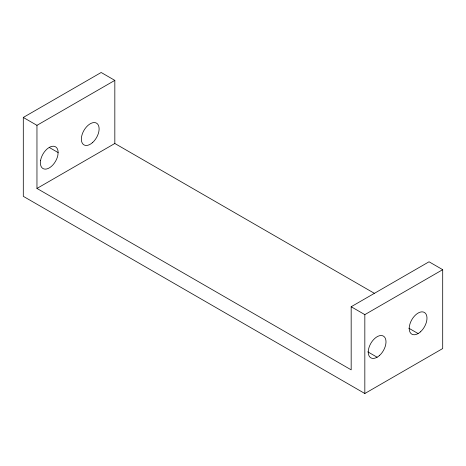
<?xml version="1.0" encoding="UTF-8"?>
<svg xmlns="http://www.w3.org/2000/svg" width="466" height="466" viewBox="0 0 466 466"><rect width="100%" height="100%" fill="white"/><g stroke="black" fill="none" stroke-linecap="round" stroke-linejoin="round"><path stroke-width="0.7" d="M114.828 80.379L36.96 125.337L36.96 188.439L351.172 369.847L351.172 306.745L429.04 261.787L442.7 269.674L442.7 348.551L364.831 393.508L23.3 196.326L23.3 117.449L101.169 72.492L114.828 80.379L114.828 143.481L374.256 293.26M36.96 188.439L114.828 143.481M351.172 306.745L364.831 314.632L442.7 269.674M408.793 328.186L418.113 333.563M23.3 117.449L36.96 125.337M49.419 147.547L58.11 152.563M367.814 351.847L377.128 357.224M364.831 314.632L364.831 393.508M40.624 160.252L40.379 163.053A12.559 7.252 -60 0 0 48.313 168.418A12.559 7.252 -60 0 0 57.889 155.102L58.133 152.3A12.559 7.252 -60 0 0 50.2 146.936A12.559 7.252 -60 0 0 40.624 160.252M379.423 355.546A12.559 7.252 -60 0 0 383.407 336.097A12.559 7.252 -60 0 0 368.548 349.267A12.559 7.252 -60 0 0 379.423 355.546M420.408 331.885A12.559 7.252 -60 0 0 424.386 312.436A12.559 7.252 -60 0 0 409.532 325.606A12.559 7.252 -60 0 0 420.408 331.885M92.536 142.59A12.559 7.252 -60 0 0 96.52 123.141A12.559 7.252 -60 0 0 81.661 136.311A12.559 7.252 -60 0 0 92.536 142.59"/></g></svg>
